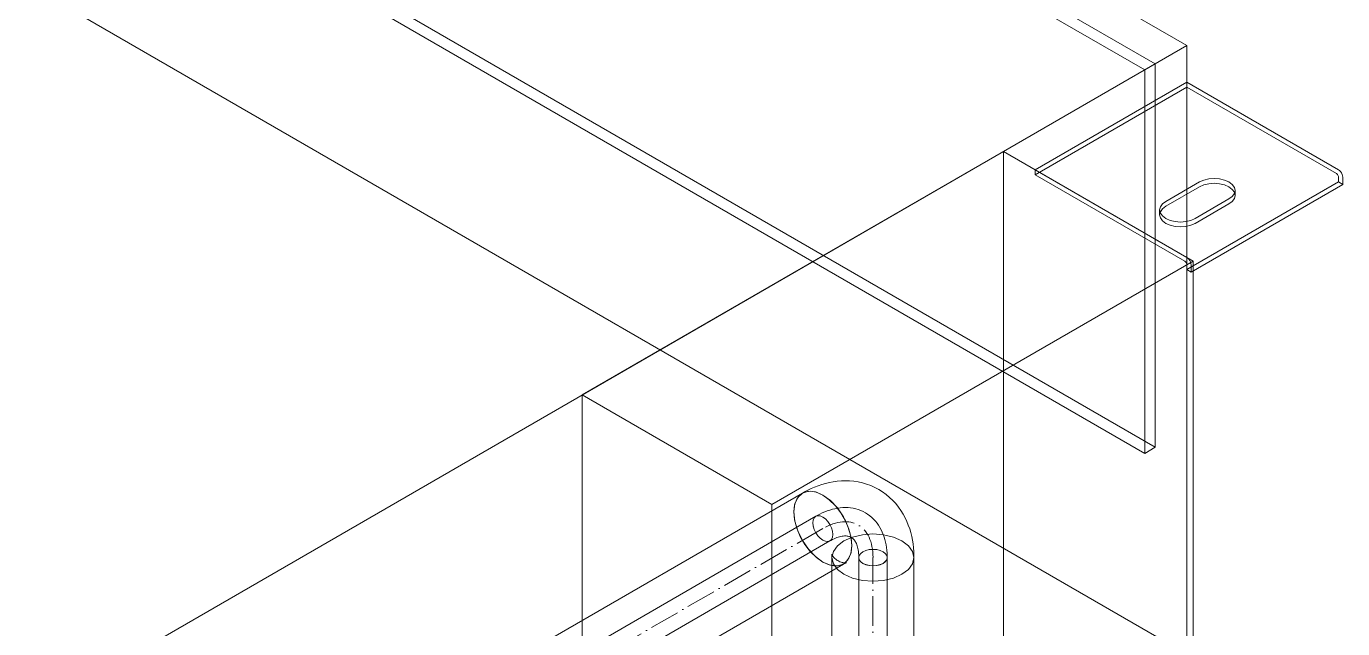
# Model space of a CAD drawing. Header units: millimetres. Extents: x -88595 to 880822, y -1054509 to -148035.
# Drawn here: x 387685 to 388127, y -327189.6 to -326987.6 of the extents above; entities that cross this region are included whole.
import ezdxf

# ---------------------------------------------------------------- set-up
doc = ezdxf.new("R2010")
doc.units = ezdxf.units.MM
doc.linetypes.add('$12$ADSK_Осевая', pattern=[14, 10, -2, 0, -2])
doc.linetypes.add('$13$ADSK_Осевая', pattern=[14, 10, -2, 0, -2])
for name, color, linetype, lineweight in [('Изоляция', 7, 'Continuous', 18), ('Оборудование', 7, 'Continuous', 18), ('Трубопровод', 7, 'Continuous', 18), ('Трубопроводы', 7, 'Continuous', 18)]:
    doc.layers.add(name, color=color, linetype=linetype, lineweight=lineweight)

# ---------------------------------------------------------------- blocks, each defined once
blk = doc.blocks.new('$0$ADSK_Канальный блок кондиционера1 - AD242MJERAB-3267365-В_ОВ3_1')
at = {"layer": 'Оборудование'}
for p, q in [((18067.3, 7632.55), (18809.76, 7203.89)), ((18795.62, 7195.72), (18046.09, 7628.46)), ((18049.62, 7630.5), (18799.16, 7197.76)), ((18046.09, 7499.87), (18795.62, 7067.12)), ((18799.16, 7069.16), (18049.62, 7501.91)), ((18809.76, 6999.76), (18067.3, 7428.42)), ((18316.91, 6919.34), (18809.76, 7203.89)), ((18809.76, 7203.89), (18809.76, 6999.76)), ((18795.62, 7195.72), (18799.16, 7197.76)), ((18795.62, 7067.12), (18795.62, 7195.72)), ((18799.16, 7197.76), (18799.16, 7069.16)), ((18758.85, 7162.24), (18809.76, 7191.64)), ((18809.76, 7191.64), (18860.68, 7162.24)), ((18809.76, 7190), (18809.76, 7191.64)), ((18809.76, 7190), (18758.85, 7160.61)), ((18859.97, 7161.02), (18809.76, 7190)), ((18748.25, 7168.37), (18606.82, 7086.72)), ((18811.89, 7131.63), (18748.25, 7168.37)), ((18748.25, 6964.24), (18748.25, 7168.37)), ((18758.85, 7162.24), (18758.85, 7160.61)), ((18809.76, 7132.85), (18758.85, 7162.24)), ((18758.85, 7160.61), (18809.06, 7131.63)), ((18860.68, 7158.16), (18860.68, 7159.79)), ((18862.09, 7159.79), (18862.09, 7157.34)), ((18802.69, 7151.63), (18814.01, 7158.16)), ((18814.01, 7156.53), (18802.69, 7150)), ((18860.68, 7158.16), (18809.76, 7128.77)), ((18862.09, 7157.34), (18811.18, 7127.95)), ((18825.96, 7153.67), (18825.96, 7155.3)), ((18862.09, 7157.34), (18860.68, 7158.16)), ((18823.91, 7152.45), (18812.59, 7145.91)), ((18812.59, 7144.28), (18823.91, 7150.81)), ((18800.64, 7148.77), (18800.64, 7147.14)), ((18670.46, 7049.98), (18811.89, 7131.63)), ((18809.76, 7130.4), (18809.76, 7128.77)), ((18809.76, 7128.77), (18811.18, 7127.95)), ((18811.18, 7127.95), (18811.18, 7130.4)), ((18811.89, 6927.5), (18811.89, 7131.63)), ((18606.82, 7086.72), (18670.46, 7049.98)), ((18606.82, 7086.72), (18606.82, 6882.59)), ((18799.16, 7069.16), (18795.62, 7067.12)), ((18670.46, 6845.85), (18670.46, 7049.98))]:
    blk.add_line(p, q, dxfattribs=at)
for points in [[(18814.01, 7158.16, 0), (18815.46, 7158.8, 0), (18817.15, 7159.21, 0), (18818.96, 7159.34, 0), (18820.77, 7159.21, 0), (18822.46, 7158.8, 0), (18823.91, 7158.16, 0), (18825.02, 7157.32, 0), (18825.72, 7156.35, 0), (18825.96, 7155.3, 0), (18825.72, 7154.26, 0), (18825.02, 7153.28, 0), (18823.91, 7152.45, 0)], [(18860.68, 7159.79, 0), (18860.65, 7160.02, 0), (18860.58, 7160.26, 0), (18860.47, 7160.49, 0), (18860.32, 7160.71, 0), (18860.15, 7160.89, 0), (18859.97, 7161.02, 0)], [(18860.68, 7162.24, 0), (18861.04, 7161.98, 0), (18861.38, 7161.62, 0), (18861.68, 7161.19, 0), (18861.9, 7160.72, 0), (18862.04, 7160.24, 0), (18862.09, 7159.79, 0)], [(18823.91, 7150.81, 0), (18825.02, 7151.65, 0), (18825.72, 7152.62, 0), (18825.96, 7153.67, 0), (18825.72, 7154.72, 0), (18825.02, 7155.69, 0), (18823.91, 7156.53, 0), (18822.46, 7157.17, 0), (18820.77, 7157.57, 0), (18818.96, 7157.71, 0), (18817.15, 7157.57, 0), (18815.46, 7157.17, 0), (18814.01, 7156.53, 0)], [(18812.59, 7145.91, 0), (18811.14, 7145.27, 0), (18809.45, 7144.87, 0), (18807.64, 7144.73, 0), (18805.83, 7144.87, 0), (18804.14, 7145.27, 0), (18802.69, 7145.91, 0), (18801.58, 7146.75, 0), (18800.88, 7147.73, 0), (18800.64, 7148.77, 0), (18800.88, 7149.82, 0), (18801.58, 7150.79, 0), (18802.69, 7151.63, 0)], [(18802.69, 7150, 0), (18801.58, 7149.16, 0), (18800.88, 7148.18, 0), (18800.64, 7147.14, 0), (18800.88, 7146.09, 0), (18801.58, 7145.12, 0), (18802.69, 7144.28, 0), (18804.14, 7143.64, 0), (18805.83, 7143.23, 0), (18807.64, 7143.1, 0), (18809.45, 7143.23, 0), (18811.14, 7143.64, 0), (18812.59, 7144.28, 0)], [(18811.18, 7130.4, 0), (18811.13, 7130.85, 0), (18810.99, 7131.33, 0), (18810.76, 7131.79, 0), (18810.47, 7132.22, 0), (18810.13, 7132.58, 0), (18809.76, 7132.85, 0)], [(18809.06, 7131.63, 0), (18809.24, 7131.49, 0), (18809.41, 7131.31, 0), (18809.56, 7131.1, 0), (18809.67, 7130.86, 0), (18809.74, 7130.63, 0), (18809.76, 7130.4, 0)]]:
    blk.add_polyline3d(points, dxfattribs=at)
blk = doc.blocks.new('$0$ADSK_МедьПайка_Отвод-гнутая труба - Отвод _гнутая труба_-3197929-В_ОВ3_1')
at = {"layer": 'Трубопроводы', "color": 190, "true_color": 0x8000ff}
for points in [[(18701.04, 6785.58, 0), (18700.28, 6785.01, 0), (18699.81, 6784.35, 0), (18699.65, 6783.63, 0), (18699.81, 6782.92, 0), (18700.28, 6782.26, 0), (18701.04, 6781.69, 0), (18702.03, 6781.25, 0), (18703.17, 6780.98, 0), (18704.41, 6780.89, 0), (18705.64, 6780.98, 0), (18706.79, 6781.25, 0), (18707.77, 6781.69, 0)], [(18707.77, 6781.69, 0), (18708.53, 6782.26, 0), (18709, 6782.92, 0), (18709.17, 6783.63, 0), (18709, 6784.35, 0), (18708.53, 6785.01, 0), (18707.77, 6785.58, 0), (18706.79, 6786.01, 0), (18705.64, 6786.29, 0), (18704.41, 6786.38, 0), (18703.17, 6786.29, 0), (18702.03, 6786.01, 0), (18701.04, 6785.58, 0)], [(18697.1, 6776.86, 0), (18697.28, 6776.98, 0), (18697.46, 6777.11, 0), (18697.64, 6777.26, 0), (18697.82, 6777.43, 0), (18697.99, 6777.62, 0), (18698.16, 6777.83, 0), (18698.33, 6778.07, 0), (18698.5, 6778.34, 0), (18698.66, 6778.63, 0), (18698.82, 6778.96, 0), (18698.96, 6779.32, 0), (18699.1, 6779.71, 0), (18699.22, 6780.13, 0), (18699.34, 6780.58, 0), (18699.43, 6781.06, 0), (18699.51, 6781.57, 0), (18699.57, 6782.1, 0), (18699.62, 6782.66, 0), (18699.64, 6783.25, 0), (18699.65, 6783.63, 0)], [(18701.86, 6768.62, 0), (18702.6, 6769.08, 0), (18703.31, 6769.6, 0), (18703.99, 6770.16, 0), (18704.62, 6770.77, 0), (18705.21, 6771.41, 0), (18705.76, 6772.1, 0), (18706.27, 6772.81, 0), (18706.73, 6773.56, 0), (18707.15, 6774.33, 0), (18707.53, 6775.12, 0), (18707.86, 6775.94, 0), (18708.15, 6776.77, 0), (18708.41, 6777.63, 0), (18708.62, 6778.5, 0), (18708.8, 6779.38, 0), (18708.94, 6780.28, 0), (18709.05, 6781.19, 0), (18709.12, 6782.11, 0), (18709.16, 6783.04, 0), (18709.17, 6783.63, 0)], [(18687.58, 6770.03, 0), (18686.71, 6769.66, 0), (18685.89, 6769.58, 0), (18685.2, 6769.8, 0), (18684.66, 6770.29, 0), (18684.33, 6771.04, 0), (18684.21, 6771.97, 0), (18684.33, 6773.05, 0), (18684.66, 6774.18, 0), (18685.2, 6775.29, 0), (18685.89, 6776.31, 0), (18686.71, 6777.17, 0), (18687.58, 6777.8, 0)], [(18687.58, 6777.8, 0), (18688.45, 6778.18, 0), (18689.26, 6778.26, 0), (18689.96, 6778.04, 0), (18690.49, 6777.54, 0), (18690.83, 6776.8, 0), (18690.94, 6775.86, 0), (18690.83, 6774.79, 0), (18690.49, 6773.66, 0), (18689.96, 6772.54, 0), (18689.26, 6771.52, 0), (18688.45, 6770.67, 0), (18687.58, 6770.03, 0)], [(18697.1, 6776.86, 0), (18696.9, 6776.76, 0), (18696.7, 6776.67, 0), (18696.48, 6776.59, 0), (18696.25, 6776.52, 0), (18695.99, 6776.46, 0), (18695.72, 6776.42, 0), (18695.43, 6776.39, 0), (18695.12, 6776.38, 0), (18694.78, 6776.39, 0), (18694.42, 6776.42, 0), (18694.03, 6776.47, 0), (18693.63, 6776.55, 0), (18693.2, 6776.65, 0), (18692.76, 6776.78, 0), (18692.29, 6776.94, 0), (18691.81, 6777.12, 0), (18691.32, 6777.34, 0), (18690.81, 6777.58, 0), (18690.29, 6777.85, 0), (18689.96, 6778.04, 0)], [(18701.86, 6768.62, 0), (18701.08, 6768.2, 0), (18700.28, 6767.85, 0), (18699.45, 6767.54, 0), (18698.61, 6767.3, 0), (18697.75, 6767.11, 0), (18696.89, 6766.97, 0), (18696.02, 6766.89, 0), (18695.14, 6766.86, 0), (18694.26, 6766.89, 0), (18693.39, 6766.96, 0), (18692.51, 6767.08, 0), (18691.64, 6767.24, 0), (18690.78, 6767.45, 0), (18689.92, 6767.69, 0), (18689.06, 6767.98, 0), (18688.22, 6768.31, 0), (18687.37, 6768.67, 0), (18686.54, 6769.07, 0), (18685.72, 6769.5, 0), (18685.2, 6769.8, 0)]]:
    blk.add_polyline3d(points, dxfattribs=at)

msp = doc.modelspace()

# ---------------------------------------------------------------- linework, layer by layer
at = {"layer": 'Изоляция', "color": 190, "true_color": 0x8000ff}
for p, q in [((387945.57, -327144.11), (386797.45, -327806.98)), ((387955.51, -327165.75), (387955.51, -327414.29)), ((387983.03, -327414.29), (387983.03, -327165.75)), ((386811.21, -327830.81), (387959.33, -327167.95))]:
    msp.add_line(p, q, dxfattribs=at)
for points in [[(387952.45, -327144.8, 0), (387950.28, -327143.83, 0), (387948.22, -327143.47, 0), (387946.38, -327143.75, 0), (387944.84, -327144.64, 0), (387943.68, -327146.1, 0), (387942.96, -327148.06, 0), (387942.72, -327150.41, 0)], [(387942.72, -327150.41, 0), (387943.05, -327147.7, 0), (387944.02, -327145.55, 0), (387945.57, -327144.11, 0), (387947.58, -327143.49, 0), (387949.93, -327143.72, 0), (387952.45, -327144.8, 0)], [(387971.23, -327142.94, 0), (387969.9, -327142.23, 0), (387968.53, -327141.62, 0), (387967.13, -327141.11, 0), (387965.72, -327140.69, 0), (387964.29, -327140.38, 0), (387962.86, -327140.15, 0), (387961.44, -327140.02, 0), (387960.03, -327139.98, 0), (387958.65, -327140.01, 0), (387957.28, -327140.12, 0), (387955.94, -327140.31, 0), (387954.63, -327140.55, 0), (387953.35, -327140.86, 0), (387952.1, -327141.22, 0), (387950.88, -327141.63, 0), (387949.68, -327142.09, 0), (387948.52, -327142.59, 0), (387947.37, -327143.14, 0), (387946.26, -327143.72, 0), (387945.57, -327144.11, 0)], [(387971.23, -327142.94, 0), (387972.5, -327143.73, 0), (387973.71, -327144.61, 0), (387974.86, -327145.56, 0), (387975.92, -327146.59, 0), (387976.91, -327147.66, 0), (387977.82, -327148.79, 0), (387978.64, -327149.95, 0), (387979.38, -327151.15, 0), (387980.05, -327152.37, 0), (387980.63, -327153.61, 0), (387981.14, -327154.85, 0), (387981.59, -327156.11, 0), (387981.96, -327157.37, 0), (387982.28, -327158.64, 0), (387982.53, -327159.9, 0), (387982.73, -327161.17, 0), (387982.88, -327162.43, 0), (387982.98, -327163.69, 0), (387983.03, -327164.95, 0), (387983.03, -327165.75, 0)], [(387952.45, -327144.8, 0), (387954.96, -327146.63, 0), (387957.31, -327149.11, 0), (387959.33, -327152.06, 0), (387960.87, -327155.28, 0), (387961.84, -327158.55, 0), (387962.18, -327161.65, 0)], [(387962.18, -327161.65, 0), (387961.93, -327159.01, 0), (387961.21, -327156.22, 0), (387960.05, -327153.42, 0), (387958.51, -327150.75, 0), (387956.67, -327148.34, 0), (387954.61, -327146.33, 0), (387952.45, -327144.8, 0)], [(387952.45, -327167.27, 0), (387949.93, -327165.43, 0), (387947.58, -327162.95, 0), (387945.57, -327160, 0), (387944.02, -327156.78, 0), (387943.05, -327153.51, 0), (387942.72, -327150.41, 0)], [(387942.72, -327150.41, 0), (387942.96, -327153.06, 0), (387943.68, -327155.85, 0), (387944.84, -327158.65, 0), (387946.38, -327161.31, 0), (387948.23, -327163.72, 0), (387950.28, -327165.74, 0), (387952.45, -327167.27, 0)], [(387962.18, -327161.65, 0), (387961.84, -327164.36, 0), (387960.87, -327166.51, 0), (387959.33, -327167.95, 0), (387957.31, -327168.57, 0), (387954.96, -327168.34, 0), (387952.45, -327167.27, 0)], [(387952.45, -327167.27, 0), (387954.61, -327168.23, 0), (387956.67, -327168.59, 0), (387958.51, -327168.32, 0), (387960.05, -327167.43, 0), (387961.21, -327165.97, 0), (387961.93, -327164.01, 0), (387962.18, -327161.65, 0)], [(387959.54, -327160.13, 0), (387957.36, -327161.78, 0), (387955.98, -327163.69, 0), (387955.51, -327165.75, 0), (387955.98, -327167.8, 0), (387957.36, -327169.72, 0), (387959.54, -327171.36, 0)], [(387959.54, -327171.36, 0), (387957.36, -327169.72, 0), (387955.98, -327167.8, 0), (387955.51, -327165.75, 0), (387955.98, -327163.69, 0), (387957.36, -327161.78, 0), (387959.54, -327160.13, 0)], [(387979, -327160.13, 0), (387976.15, -327158.87, 0), (387972.84, -327158.07, 0), (387969.27, -327157.8, 0), (387965.71, -327158.07, 0), (387962.39, -327158.87, 0), (387959.54, -327160.13, 0)], [(387959.54, -327160.13, 0), (387962.39, -327158.87, 0), (387965.71, -327158.07, 0), (387969.27, -327157.8, 0), (387972.84, -327158.07, 0), (387976.15, -327158.87, 0), (387979, -327160.13, 0)], [(387979, -327171.36, 0), (387981.19, -327169.72, 0), (387982.57, -327167.8, 0), (387983.03, -327165.75, 0), (387982.57, -327163.69, 0), (387981.19, -327161.78, 0), (387979, -327160.13, 0)], [(387979, -327160.13, 0), (387981.19, -327161.78, 0), (387982.57, -327163.69, 0), (387983.03, -327165.75, 0), (387982.57, -327167.8, 0), (387981.19, -327169.72, 0), (387979, -327171.36, 0)], [(387957.47, -327166.77, 0), (387957.12, -327166.56, 0), (387956.8, -327166.32, 0), (387956.51, -327166.08, 0), (387956.26, -327165.83, 0), (387956.03, -327165.59, 0), (387955.85, -327165.36, 0), (387955.7, -327165.15, 0), (387955.59, -327164.97, 0), (387955.5, -327164.82, 0), (387955.45, -327164.7, 0), (387955.42, -327164.63, 0), (387955.41, -327164.6, 0)], [(387955.41, -327164.6, 0), (387955.41, -327164.62, 0), (387955.43, -327164.68, 0), (387955.45, -327164.79, 0), (387955.47, -327164.94, 0), (387955.49, -327165.14, 0), (387955.51, -327165.37, 0), (387955.51, -327165.64, 0), (387955.51, -327165.75, 0)], [(387957.47, -327166.77, 0), (387957.82, -327166.96, 0), (387958.18, -327167.12, 0), (387958.54, -327167.25, 0), (387958.88, -327167.35, 0), (387959.2, -327167.42, 0), (387959.49, -327167.47, 0), (387959.75, -327167.49, 0), (387959.96, -327167.5, 0), (387960.14, -327167.49, 0), (387960.26, -327167.48, 0), (387960.34, -327167.47, 0), (387960.38, -327167.47, 0)], [(387960.38, -327167.47, 0), (387960.36, -327167.47, 0), (387960.29, -327167.49, 0), (387960.19, -327167.53, 0), (387960.04, -327167.58, 0), (387959.87, -327167.66, 0), (387959.66, -327167.77, 0), (387959.42, -327167.89, 0), (387959.33, -327167.95, 0)], [(387959.54, -327171.36, 0), (387962.39, -327172.63, 0), (387965.71, -327173.42, 0), (387969.27, -327173.69, 0), (387972.84, -327173.42, 0), (387976.15, -327172.63, 0), (387979, -327171.36, 0)], [(387979, -327171.36, 0), (387976.15, -327172.63, 0), (387972.84, -327173.42, 0), (387969.27, -327173.69, 0), (387965.71, -327173.42, 0), (387962.39, -327172.63, 0), (387959.54, -327171.36, 0)]]:
    msp.add_polyline3d(points, dxfattribs=at)
at = {"layer": 'Трубопровод', "color": 190, "true_color": 0x8000ff}
for p, q in [((387950.07, -327151.91), (386799.31, -327816.3)), ((386804.07, -327824.54), (387954.83, -327160.15)), ((387964.51, -327165.75), (387964.51, -327414.29)), ((387974.03, -327414.29), (387974.03, -327165.75))]:
    msp.add_line(p, q, dxfattribs=at)
at = {"layer": 'Трубопровод', "color": 190, "linetype": '$12$ADSK_Осевая', "true_color": 0x8000ff}
for p, q in [((387952.45, -327156.03), (386801.69, -327820.42)), ((387952.45, -327156.03), (386801.69, -327820.42)), ((387969.27, -327414.29), (387969.27, -327165.75)), ((387969.27, -327414.29), (387969.27, -327165.75))]:
    msp.add_line(p, q, dxfattribs=at)
at = {"layer": 'Трубопровод', "color": 190, "true_color": 0x8000ff}
for points in [[(387949.08, -327154.09, 0), (387949.19, -327153.15, 0), (387949.53, -327152.4, 0), (387950.07, -327151.91, 0), (387950.76, -327151.69, 0), (387951.57, -327151.77, 0), (387952.45, -327152.14, 0)], [(387952.45, -327152.14, 0), (387953.32, -327152.78, 0), (387954.13, -327153.64, 0), (387954.83, -327154.66, 0), (387955.36, -327155.77, 0), (387955.7, -327156.9, 0), (387955.81, -327157.97, 0)], [(387952.45, -327159.92, 0), (387951.57, -327159.28, 0), (387950.76, -327158.43, 0), (387950.07, -327157.4, 0), (387949.53, -327156.29, 0), (387949.19, -327155.16, 0), (387949.08, -327154.09, 0)], [(387955.81, -327157.97, 0), (387955.7, -327158.91, 0), (387955.36, -327159.66, 0), (387954.83, -327160.15, 0), (387954.13, -327160.37, 0), (387953.32, -327160.29, 0), (387952.45, -327159.92, 0)], [(387965.91, -327163.8, 0), (387965.15, -327164.37, 0), (387964.68, -327165.04, 0), (387964.51, -327165.75, 0), (387964.68, -327166.46, 0), (387965.15, -327167.12, 0), (387965.91, -327167.69, 0)], [(387972.64, -327163.8, 0), (387971.65, -327163.37, 0), (387970.51, -327163.09, 0), (387969.27, -327163, 0), (387968.04, -327163.09, 0), (387966.89, -327163.37, 0), (387965.91, -327163.8, 0)], [(387972.64, -327167.69, 0), (387973.4, -327167.12, 0), (387973.87, -327166.46, 0), (387974.03, -327165.75, 0), (387973.87, -327165.04, 0), (387973.4, -327164.37, 0), (387972.64, -327163.8, 0)], [(387965.91, -327167.69, 0), (387966.89, -327168.13, 0), (387968.04, -327168.4, 0), (387969.27, -327168.5, 0), (387970.51, -327168.4, 0), (387971.65, -327168.13, 0), (387972.64, -327167.69, 0)]]:
    msp.add_polyline3d(points, dxfattribs=at)
at = {"layer": 'Трубопроводы', "color": 190, "linetype": '$13$ADSK_Осевая', "true_color": 0x8000ff}
msp.add_ellipse((387952.45, -327175.46), major_axis=(11.9, 20.61), ratio=0.57735, start_param=5.497787, end_param=7.068583, dxfattribs=at)

# ---------------------------------------------------------------- block references
at = {"layer": 'Оборудование'}
msp.add_blockref('$0$ADSK_Канальный блок кондиционера1 - AD242MJERAB-3267365-В_ОВ3_1', (369264.87, -334197.92), dxfattribs=at)
at = {"layer": 'Трубопроводы', "color": 190, "true_color": 0x8000ff, "rotation": 120}
msp.add_blockref('$0$ADSK_МедьПайка_Отвод-гнутая труба - Отвод _гнутая труба_-3197929-В_ОВ3_1', (403179.45, -339962.7), dxfattribs=at)

doc.saveas('drawing.dxf')
